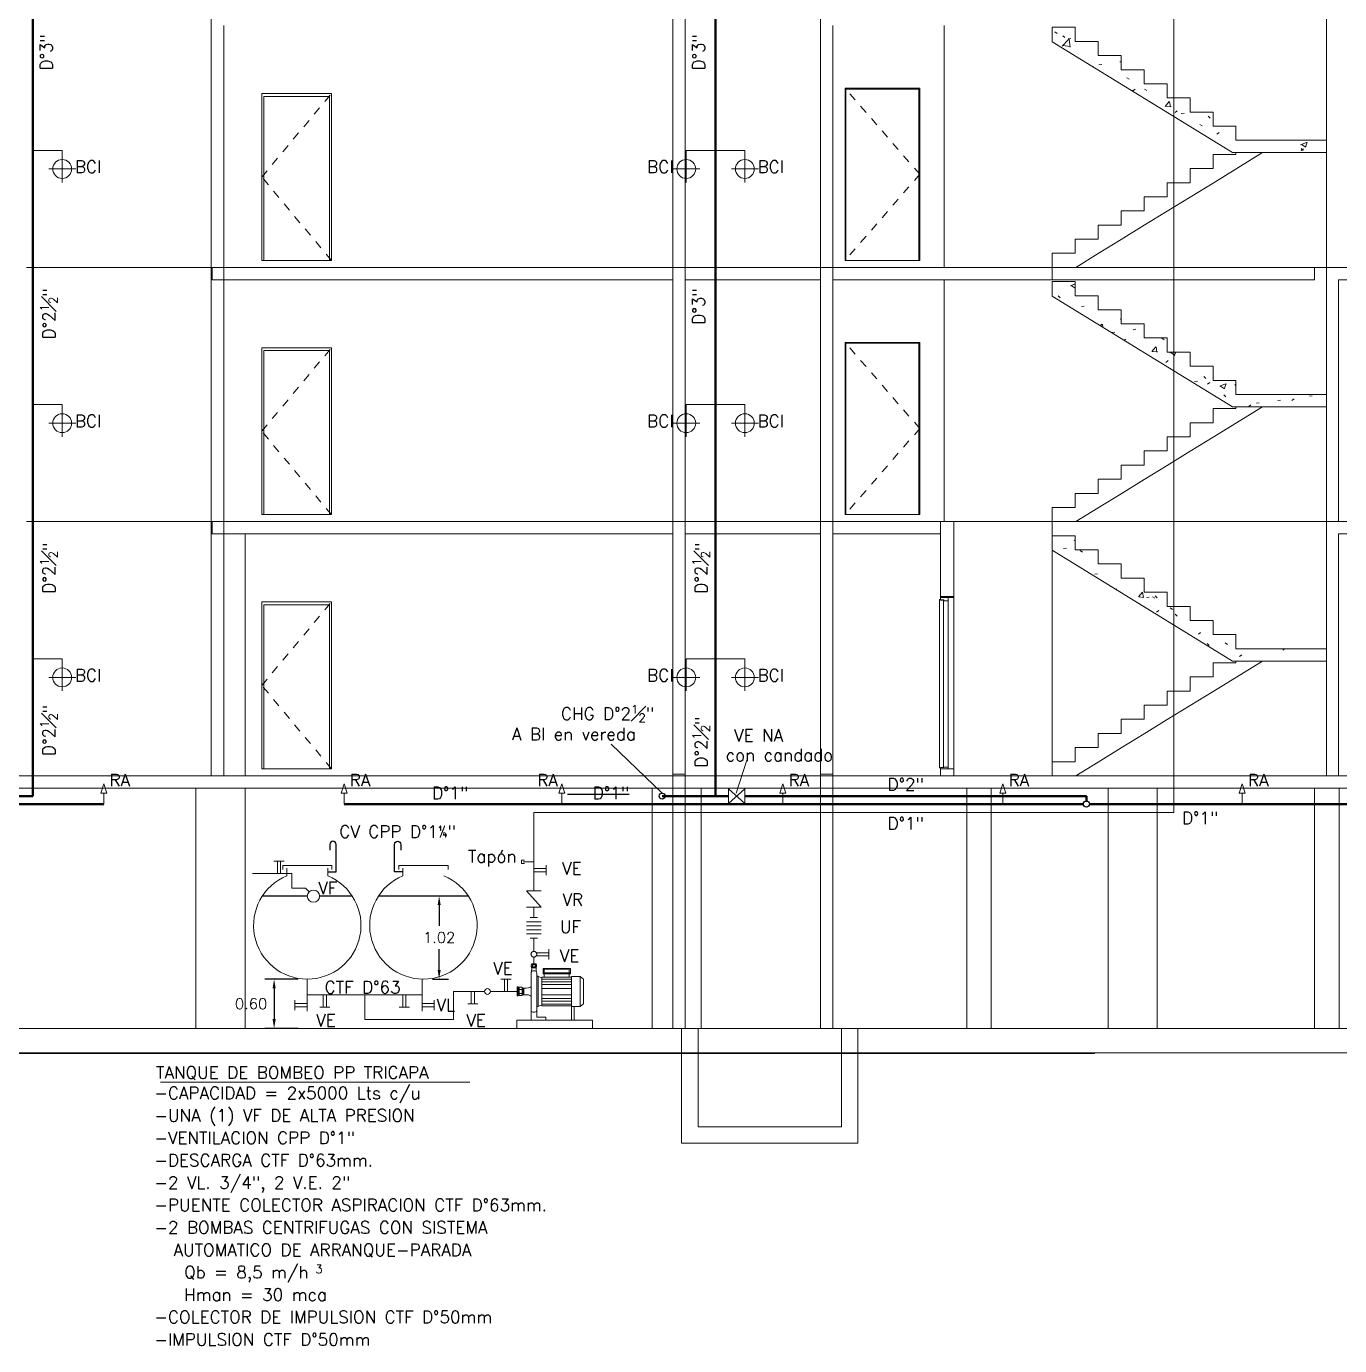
# Model space of a CAD drawing. Header units: millimetres. Extents: x 917 to 1168, y -421 to -23.
# Drawn here: x 1066.78 to 1082.79, y -56.52 to -40.43 of the extents above; entities that cross this region are included whole.
import ezdxf
from ezdxf.enums import TextEntityAlignment as Align

# ---------------------------------------------------------------- set-up
doc = ezdxf.new("R2010")
doc.units = ezdxf.units.MM
doc.header["$LTSCALE"] = 0.1
for name, pattern in [('ACAD_ISO02W100', [15, 12, -3]), ('CONTINUA', [0]), ('Dash', [0.006, 0.003, -0.003]), ('HIDDEN', [0.375, 0.25, -0.125])]:
    doc.linetypes.add(name, pattern=pattern)
doc.layers.get('0').update_dxf_attribs({"lineweight": 5})
for name, color, linetype, lineweight in [('00 - Est - Corte', 7, 'Continuous', 20), ('00-Agua Fria', 5, 'ACAD_ISO02W100', 20), ('00-Texto AF', 7, 'Continuous', 18), ('00_Incendio_Cañeria', 1, 'Continuous', 30), ('00_Incendio_Montantes', 1, 'Continuous', 30), ('00_Incendio_Textos', 7, 'Continuous', 13), ('Agua Fria Directa - Texto', 7, 'Continuous', 18), ('Cotas', 7, 'Continuous', 13), ('Incendio', 10, 'ACAD_ISO02W100', 35), ('Incendio - Texto', 11, 'Continuous', 18), ('Tanque Agua', 160, 'Continuous', 25), ('Tanque Agua - Texto', 7, 'Continuous', 18), ('Texto Diámetros', 7, 'Continuous', 25), ('Ventilaciones - Agua', 70, 'Continuous', 30)]:
    doc.layers.add(name, color=color, linetype=linetype, lineweight=lineweight)
doc.layers.add('Textos', color=7, linetype='Continuous')
doc.styles.add('Cotas2', font='romans.shx')
doc.styles.add('Romans', font='romans.shx')
doc.styles.get("Standard").update_dxf_attribs({"font": 'arial.ttf'})
doc.dimstyles.new('Cotas--1-75', dxfattribs={"dimscale": 0.075, "dimtxt": 1.75, "dimasz": 1.5, "dimexe": 2, "dimexo": 5, "dimgap": 0.5, "dimtad": 0, "dimtih": 1, "dimtoh": 1, "dimzin": 0, "dimdsep": 46, "dimtxsty": 'Cotas2', "dimcen": 3, "dimdle": 2, "dimadec": 0, "dimazin": 0, "dimtfac": 1, "dimtofl": 0, "dimtmove": 2, "dimatfit": 3, "dimfxl": 2, "dimtolj": 1, "dimtzin": 0, "dimarcsym": 0})

# ---------------------------------------------------------------- blocks, each defined once
blk = doc.blocks.new('*D110')
at = {"layer": 'Cotas', "color": 0, "lineweight": -2, "transparency": 16777216}
for p, q in [((1071.808, -51.146), (1071.808, -51.4)), ((1071.808, -51.936), (1071.808, -51.682)), ((1071.728, -52.049), (1071.921, -52.049))]:
    blk.add_line(p, q, dxfattribs=at)
at = {"layer": 'Cotas', "color": 0, "lineweight": 5, "transparency": 16777216}
for points in [[(1071.79, -51.146), (1071.827, -51.146), (1071.808, -51.033)], [(1071.79, -51.936), (1071.827, -51.936), (1071.808, -52.049)]]:
    blk.add_solid(points, dxfattribs=at)
at = {"layer": 'Cotas', "color": 0, "transparency": 16777216, "insert": (1071.808, -51.541), "char_height": 0.1313, "attachment_point": 5, "style": 'Cotas2'}
blk.add_mtext('\\A1;1.02', dxfattribs=at)
blk = doc.blocks.new('*D111')
at = {"layer": 'Cotas', "color": 0, "lineweight": -2, "transparency": 16777216}
for p, q in [((1070.088, -52.049), (1069.683, -52.049)), ((1069.796, -52.161), (1069.796, -52.536)), ((1070.088, -52.649), (1069.683, -52.649))]:
    blk.add_line(p, q, dxfattribs=at)
at = {"layer": 'Cotas', "color": 0, "lineweight": 5, "transparency": 16777216}
for points in [[(1069.777, -52.161), (1069.815, -52.161), (1069.796, -52.049)], [(1069.777, -52.536), (1069.815, -52.536), (1069.796, -52.649)]]:
    blk.add_solid(points, dxfattribs=at)
at = {"layer": 'Cotas', "color": 0, "transparency": 16777216, "insert": (1069.515, -52.349), "char_height": 0.1313, "attachment_point": 5, "style": 'Cotas2'}
blk.add_mtext('\\A1;0.60', dxfattribs=at)
blk = doc.blocks.new('Corte')
at = {"color": 8, "lineweight": 18}
for p, q in [((806.37, -100.002), (806.37, -119.452)), ((819.971, -100.152), (819.971, -122.552)), ((812, -113.252), (812, -116.352)), ((812.15, -116.352), (812.15, -113.252)), ((813.8, -113.252), (813.8, -116.352)), ((806.527, -119.452), (806.527, -113.402)), ((813.95, -116.352), (813.95, -113.402)), ((815.31, -113.402), (815.31, -116.352)), ((816.907, -113.424), (816.627, -113.424)), ((816.627, -113.424), (816.627, -113.601)), ((816.907, -113.597), (816.907, -113.424)), ((816.627, -113.601), (818.825, -114.952)), ((817.187, -113.597), (816.907, -113.597)), ((817.187, -113.769), (817.187, -113.597)), ((817.467, -113.769), (817.187, -113.769)), ((817.467, -113.941), (817.467, -113.769)), ((817.747, -113.941), (817.467, -113.941)), ((817.747, -114.113), (817.747, -113.941)), ((814.101, -116.267), (814.101, -114.167)), ((814.101, -114.167), (815.011, -114.167)), ((814.101, -116.267), (814.101, -114.167)), ((815.011, -114.167), (814.101, -114.167)), ((815.001, -114.177), (814.111, -114.177)), ((814.111, -114.177), (814.111, -116.267)), ((814.111, -114.177), (814.111, -116.267)), ((814.111, -114.177), (815.001, -114.177)), ((815.001, -114.177), (815.001, -116.267)), ((815.001, -114.177), (815.001, -116.267)), ((815.011, -114.167), (815.011, -116.267)), ((815.011, -116.267), (815.011, -114.167)), ((818.027, -114.113), (817.747, -114.113)), ((818.027, -114.286), (818.027, -114.113)), ((807.838, -114.232), (806.988, -114.232)), ((806.988, -114.232), (806.988, -116.267)), ((807.013, -116.267), (807.013, -114.267)), ((807.013, -114.267), (807.813, -114.267)), ((807.813, -114.267), (807.813, -116.267)), ((807.838, -116.267), (807.838, -114.232)), ((818.307, -114.286), (818.027, -114.286)), ((818.307, -114.458), (818.307, -114.286)), ((818.587, -114.458), (818.307, -114.458)), ((818.587, -114.63), (818.587, -114.458)), ((818.867, -114.63), (818.587, -114.63)), ((818.867, -114.802), (818.867, -114.63)), ((819.971, -114.802), (818.867, -114.802)), ((819.971, -114.952), (819.971, -114.802)), ((818.587, -115.323), (819.19, -114.952)), ((818.587, -115.147), (818.587, -114.974)), ((818.587, -114.974), (818.867, -114.974)), ((818.825, -114.952), (819.971, -114.952)), ((818.867, -114.952), (818.867, -114.974)), ((818.307, -115.319), (818.307, -115.147)), ((818.307, -115.147), (818.587, -115.147)), ((818.027, -115.491), (818.027, -115.319)), ((818.027, -115.319), (818.307, -115.319)), ((818.307, -115.495), (818.587, -115.323)), ((817.747, -115.663), (817.747, -115.491)), ((817.747, -115.491), (818.027, -115.491)), ((818.027, -115.667), (818.307, -115.495)), ((817.467, -115.836), (817.467, -115.663)), ((817.467, -115.663), (817.747, -115.663)), ((817.747, -115.839), (818.027, -115.667)), ((817.187, -116.008), (817.187, -115.836)), ((817.187, -115.836), (817.467, -115.836)), ((817.467, -116.012), (817.747, -115.839)), ((816.907, -116.18), (816.907, -116.008)), ((816.907, -116.008), (817.187, -116.008)), ((817.187, -116.184), (817.467, -116.012)), ((806.988, -116.267), (807.013, -116.267)), ((807.813, -116.267), (807.013, -116.267)), ((807.813, -116.267), (807.838, -116.267)), ((815.011, -116.267), (814.101, -116.267)), ((814.111, -116.267), (814.101, -116.267)), ((814.111, -116.267), (814.141, -116.267)), ((814.971, -116.267), (814.141, -116.267)), ((816.627, -116.18), (816.907, -116.18)), ((816.627, -116.352), (816.627, -116.18)), ((816.913, -116.352), (817.187, -116.184)), ((806.37, -116.352), (804.118, -116.352)), ((806.385, -116.352), (806.37, -116.352)), ((806.527, -116.352), (806.385, -116.352)), ((806.385, -116.352), (806.385, -116.502)), ((806.527, -116.352), (812, -116.352)), ((812, -116.352), (812, -119.452)), ((812.15, -116.352), (812, -116.352)), ((812, -116.352), (812.15, -116.352)), ((812.15, -119.452), (812.15, -116.352)), ((812.15, -116.352), (813.8, -116.352)), ((813.95, -116.352), (813.8, -116.352)), ((813.8, -116.352), (813.8, -119.452)), ((813.8, -116.352), (813.95, -116.352)), ((813.95, -116.502), (813.95, -116.352)), ((816.627, -116.352), (813.95, -116.352)), ((816.627, -116.502), (816.627, -116.352)), ((816.627, -116.352), (816.907, -116.352)), ((816.907, -116.352), (816.913, -116.352)), ((816.913, -116.352), (819.971, -116.352)), ((819.824, -116.352), (819.824, -116.502)), ((819.971, -116.352), (820.132, -116.352)), ((806.385, -116.502), (806.527, -116.502)), ((812, -116.502), (806.527, -116.502)), ((813.8, -116.502), (812.15, -116.502)), ((813.95, -119.452), (813.95, -116.502)), ((813.95, -116.502), (816.627, -116.502)), ((815.31, -116.502), (815.31, -119.452)), ((819.824, -116.502), (816.627, -116.502)), ((816.907, -116.524), (816.627, -116.524)), ((816.627, -116.524), (816.627, -116.701)), ((816.907, -116.697), (816.907, -116.524)), ((820.116, -119.452), (820.116, -116.502)), ((820.116, -116.502), (823.925, -116.502)), ((816.627, -116.701), (818.825, -118.052)), ((817.187, -116.697), (816.907, -116.697)), ((817.187, -116.869), (817.187, -116.697)), ((817.467, -116.869), (817.187, -116.869)), ((817.467, -117.041), (817.467, -116.869)), ((817.747, -117.041), (817.467, -117.041)), ((817.747, -117.213), (817.747, -117.041)), ((814.101, -119.367), (814.101, -117.267)), ((814.101, -117.267), (815.011, -117.267)), ((814.101, -119.367), (814.101, -117.267)), ((815.011, -117.267), (814.101, -117.267)), ((815.001, -117.277), (814.111, -117.277)), ((814.111, -117.277), (814.111, -119.367)), ((814.111, -117.277), (814.111, -119.367)), ((814.111, -117.277), (815.001, -117.277)), ((815.001, -117.277), (815.001, -119.367)), ((815.001, -117.277), (815.001, -119.367)), ((815.011, -117.267), (815.011, -119.367)), ((815.011, -119.367), (815.011, -117.267)), ((818.027, -117.213), (817.747, -117.213)), ((818.027, -117.386), (818.027, -117.213)), ((807.838, -117.332), (806.988, -117.332)), ((806.988, -117.332), (806.988, -119.367)), ((807.013, -119.367), (807.013, -117.367)), ((807.013, -117.367), (807.813, -117.367)), ((807.813, -117.367), (807.813, -119.367)), ((807.838, -119.367), (807.838, -117.332)), ((818.307, -117.386), (818.027, -117.386)), ((818.307, -117.558), (818.307, -117.386)), ((818.587, -117.558), (818.307, -117.558)), ((818.587, -117.73), (818.587, -117.558)), ((818.867, -117.73), (818.587, -117.73)), ((818.867, -117.902), (818.867, -117.73)), ((819.971, -117.902), (818.867, -117.902)), ((819.971, -118.052), (819.971, -117.902)), ((818.587, -118.423), (819.19, -118.052)), ((818.587, -118.247), (818.587, -118.074)), ((818.587, -118.074), (818.867, -118.074)), ((818.825, -118.052), (819.971, -118.052)), ((818.867, -118.052), (818.867, -118.074)), ((818.307, -118.419), (818.307, -118.247)), ((818.307, -118.247), (818.587, -118.247)), ((818.027, -118.591), (818.027, -118.419)), ((818.027, -118.419), (818.307, -118.419)), ((818.307, -118.595), (818.587, -118.423)), ((817.747, -118.763), (817.747, -118.591)), ((817.747, -118.591), (818.027, -118.591)), ((818.027, -118.767), (818.307, -118.595)), ((817.467, -118.936), (817.467, -118.763)), ((817.467, -118.763), (817.747, -118.763)), ((817.747, -118.939), (818.027, -118.767)), ((817.187, -119.108), (817.187, -118.936)), ((817.187, -118.936), (817.467, -118.936)), ((817.467, -119.112), (817.747, -118.939)), ((816.907, -119.28), (816.907, -119.108)), ((816.907, -119.108), (817.187, -119.108)), ((817.187, -119.284), (817.467, -119.112)), ((806.988, -119.367), (807.013, -119.367)), ((807.813, -119.367), (807.013, -119.367)), ((807.813, -119.367), (807.838, -119.367)), ((815.011, -119.367), (814.101, -119.367)), ((814.111, -119.367), (814.101, -119.367)), ((814.111, -119.367), (814.141, -119.367)), ((814.971, -119.367), (814.141, -119.367)), ((816.627, -119.28), (816.907, -119.28)), ((816.627, -119.452), (816.627, -119.28)), ((816.913, -119.452), (817.187, -119.284)), ((806.37, -119.452), (804.118, -119.452)), ((806.37, -119.602), (806.37, -119.452)), ((806.37, -119.452), (806.527, -119.452)), ((806.385, -119.452), (806.385, -119.602)), ((806.527, -119.602), (806.527, -119.452)), ((806.527, -119.452), (812, -119.452)), ((812, -119.452), (812, -122.552)), ((812.15, -119.452), (812, -119.452)), ((812, -119.452), (812.15, -119.452)), ((812.15, -122.552), (812.15, -119.452)), ((812.15, -119.452), (813.8, -119.452)), ((813.95, -119.452), (813.8, -119.452)), ((813.8, -119.452), (813.8, -122.552)), ((813.8, -119.452), (813.95, -119.452)), ((813.95, -122.552), (813.95, -119.452)), ((815.265, -119.452), (813.95, -119.452)), ((813.95, -119.452), (813.95, -119.602)), ((815.427, -119.452), (815.265, -119.452)), ((815.265, -119.602), (815.265, -119.452)), ((815.427, -120.367), (815.427, -119.452)), ((816.627, -119.452), (815.427, -119.452)), ((816.627, -119.624), (816.627, -119.452)), ((816.627, -119.452), (816.907, -119.452)), ((816.907, -119.452), (816.913, -119.452)), ((819.971, -119.452), (816.913, -119.452)), ((819.971, -119.452), (820.116, -119.452)), ((831.562, -119.452), (820.116, -119.452)), ((806.37, -119.602), (806.37, -122.552)), ((806.385, -119.602), (806.37, -119.602)), ((806.385, -119.602), (806.527, -119.602)), ((806.527, -122.552), (806.527, -119.602)), ((812, -119.602), (806.527, -119.602)), ((806.786, -119.602), (806.786, -122.552)), ((813.8, -119.602), (812.15, -119.602)), ((813.95, -119.602), (815.265, -119.602)), ((815.265, -119.602), (815.265, -120.367)), ((816.907, -119.624), (816.627, -119.624)), ((816.627, -119.624), (816.627, -119.801)), ((816.907, -119.797), (816.907, -119.624)), ((820.116, -122.552), (820.116, -119.602)), ((820.116, -119.602), (823.925, -119.602)), ((816.627, -122.552), (816.627, -119.801)), ((816.627, -119.801), (818.825, -121.152)), ((817.187, -119.797), (816.907, -119.797)), ((817.187, -119.969), (817.187, -119.797)), ((817.467, -119.969), (817.187, -119.969)), ((817.467, -120.141), (817.467, -119.969)), ((817.747, -120.141), (817.467, -120.141)), ((817.747, -120.313), (817.747, -120.141)), ((818.027, -120.313), (817.747, -120.313)), ((818.027, -120.486), (818.027, -120.313)), ((807.838, -120.432), (806.988, -120.432)), ((806.988, -120.432), (806.988, -122.467)), ((807.013, -122.467), (807.013, -120.467)), ((807.013, -120.467), (807.813, -120.467)), ((807.813, -120.467), (807.813, -122.467)), ((807.838, -122.467), (807.838, -120.432)), ((815.264, -120.403), (815.251, -120.403)), ((815.251, -120.403), (815.251, -122.455)), ((815.264, -120.409), (815.264, -120.403)), ((815.302, -120.409), (815.264, -120.409)), ((815.265, -120.367), (815.427, -120.367)), ((815.427, -120.367), (815.265, -120.367)), ((815.265, -120.367), (815.265, -120.377)), ((815.265, -120.377), (815.265, -120.407)), ((815.357, -120.377), (815.265, -120.377)), ((815.265, -120.377), (815.427, -120.377)), ((815.265, -120.407), (815.306, -120.407)), ((815.265, -120.409), (815.265, -120.407)), ((815.302, -122.449), (815.302, -120.409)), ((815.306, -120.407), (815.306, -120.419)), ((815.306, -120.419), (815.357, -120.419)), ((815.357, -120.419), (815.357, -120.377)), ((815.357, -122.445), (815.357, -120.419)), ((815.427, -120.377), (815.427, -120.367)), ((815.427, -120.377), (815.427, -122.467)), ((818.307, -120.486), (818.027, -120.486)), ((818.307, -120.658), (818.307, -120.486)), ((818.587, -120.658), (818.307, -120.658)), ((818.587, -120.83), (818.587, -120.658)), ((818.867, -120.83), (818.587, -120.83)), ((818.867, -121.002), (818.867, -120.83)), ((819.971, -121.002), (818.867, -121.002)), ((819.971, -121.152), (819.971, -121.002)), ((818.587, -121.523), (819.19, -121.152)), ((818.587, -121.347), (818.587, -121.174)), ((818.587, -121.174), (818.867, -121.174)), ((818.825, -121.152), (819.971, -121.152)), ((818.867, -121.152), (818.867, -121.174)), ((818.307, -121.519), (818.307, -121.347)), ((818.307, -121.347), (818.587, -121.347)), ((818.027, -121.691), (818.027, -121.519)), ((818.027, -121.519), (818.307, -121.519)), ((818.307, -121.695), (818.587, -121.523)), ((817.747, -121.863), (817.747, -121.691)), ((817.747, -121.691), (818.027, -121.691)), ((818.027, -121.867), (818.307, -121.695)), ((817.467, -122.036), (817.467, -121.863)), ((817.467, -121.863), (817.747, -121.863)), ((817.747, -122.039), (818.027, -121.867)), ((817.187, -122.208), (817.187, -122.036)), ((817.187, -122.036), (817.467, -122.036)), ((817.467, -122.212), (817.747, -122.039)), ((816.907, -122.38), (816.907, -122.208)), ((816.907, -122.208), (817.187, -122.208)), ((817.187, -122.384), (817.467, -122.212)), ((816.627, -122.38), (816.907, -122.38)), ((816.913, -122.552), (817.187, -122.384)), ((829.03, -122.552), (792.869, -122.552)), ((806.37, -122.552), (806.527, -122.552)), ((806.988, -122.467), (807.013, -122.467)), ((807.813, -122.467), (807.013, -122.467)), ((807.813, -122.467), (807.838, -122.467)), ((812.15, -122.532), (812, -122.532)), ((812, -122.532), (812, -125.632)), ((812, -122.552), (812.15, -122.552)), ((812.15, -125.632), (812.15, -122.532)), ((813.95, -122.532), (813.8, -122.532)), ((813.8, -122.532), (813.8, -125.632)), ((813.8, -122.552), (813.95, -122.552)), ((813.95, -125.632), (813.95, -122.532)), ((815.251, -122.455), (815.264, -122.455)), ((815.264, -122.455), (815.264, -122.449)), ((815.264, -122.449), (815.302, -122.449)), ((815.265, -122.452), (815.265, -122.449)), ((815.306, -122.452), (815.265, -122.452)), ((815.265, -122.452), (815.265, -122.467)), ((815.265, -122.467), (815.265, -122.552)), ((815.427, -122.467), (815.265, -122.467)), ((815.265, -122.467), (815.357, -122.467)), ((815.265, -122.552), (815.427, -122.552)), ((815.357, -122.445), (815.306, -122.445)), ((815.306, -122.445), (815.306, -122.452)), ((815.357, -122.467), (815.357, -122.445)), ((815.427, -122.552), (815.427, -122.467)), ((819.971, -122.552), (820.116, -122.552)), ((793.069, -122.702), (828.88, -122.702)), ((806.186, -125.632), (806.186, -122.702)), ((806.786, -125.632), (806.786, -122.702)), ((811.747, -125.632), (811.747, -122.702)), ((812.347, -125.632), (812.347, -122.702)), ((815.584, -125.632), (815.584, -122.702)), ((815.884, -125.632), (815.884, -122.702)), ((817.308, -125.632), (817.308, -122.702)), ((817.908, -125.632), (817.908, -122.702)), ((819.824, -125.632), (819.824, -122.702)), ((820.124, -125.632), (820.124, -122.702)), ((828.88, -125.632), (721.766, -125.632)), ((806.786, -125.632), (806.186, -125.632)), ((812, -125.632), (811.747, -125.632)), ((812, -125.632), (812.15, -125.632)), ((812.347, -125.632), (812.15, -125.632)), ((813.8, -125.632), (813.95, -125.632)), ((815.884, -125.632), (815.584, -125.632)), ((817.908, -125.632), (817.308, -125.632)), ((820.124, -125.632), (819.824, -125.632)), ((829.03, -125.932), (721.616, -125.932))]:
    blk.add_line(p, q, dxfattribs=at)
at = {"color": 8, "linetype": 'Continuous', "lineweight": 18}
for p, q in [((816.657, -113.48), (816.686, -113.499)), ((816.748, -113.653), (816.826, -113.571)), ((816.754, -113.527), (816.779, -113.55)), ((816.821, -113.565), (816.854, -113.56)), ((816.845, -113.665), (816.834, -113.568)), ((816.756, -113.646), (816.845, -113.66)), ((817.196, -113.881), (817.23, -113.876)), ((817.451, -113.847), (817.467, -113.845)), ((817.13, -113.91), (817.135, -113.905)), ((817.536, -114.04), (817.565, -114.058)), ((817.591, -114.194), (817.603, -114.192)), ((817.609, -114.199), (817.636, -114.179)), ((817.75, -114.177), (817.779, -114.195)), ((818.004, -114.389), (818.053, -114.33)), ((818.069, -114.392), (818.057, -114.328)), ((818.015, -114.385), (818.076, -114.39)), ((818.124, -114.462), (818.151, -114.442)), ((818.2, -114.479), (818.234, -114.474)), ((818.528, -114.509), (818.553, -114.532)), ((818.427, -114.608), (818.455, -114.626)), ((818.634, -114.729), (818.661, -114.709)), ((819.655, -114.856), (819.726, -114.828)), ((819.668, -114.853), (819.718, -114.887)), ((819.714, -114.887), (819.734, -114.825)), ((819.662, -114.904), (819.687, -114.927)), ((819.662, -114.927), (819.689, -114.907)), ((816.849, -116.575), (816.907, -116.552)), ((816.858, -116.572), (816.907, -116.605)), ((816.906, -116.606), (816.907, -116.603)), ((816.7, -116.699), (816.725, -116.722)), ((816.983, -116.83), (817.017, -116.825)), ((817.214, -117.062), (817.231, -117.044)), ((817.242, -117.079), (817.238, -117.043)), ((817.455, -116.983), (817.467, -116.979)), ((817.465, -116.981), (817.467, -116.982)), ((817.613, -117.112), (817.647, -117.107)), ((817.355, -117.146), (817.388, -117.141)), ((817.505, -117.24), (817.524, -117.226)), ((817.964, -117.215), (817.993, -117.234)), ((817.841, -117.379), (817.89, -117.321)), ((817.849, -117.378), (817.91, -117.383)), ((817.904, -117.385), (817.892, -117.321)), ((818.062, -117.392), (818.079, -117.386)), ((818.072, -117.39), (818.122, -117.425)), ((818.119, -117.424), (818.132, -117.386)), ((818.012, -117.51), (818.039, -117.489)), ((818.362, -117.743), (818.396, -117.739)), ((818.476, -117.682), (818.501, -117.705)), ((818.521, -117.776), (818.548, -117.756)), ((818.669, -117.801), (818.74, -117.773)), ((818.679, -117.8), (818.729, -117.834)), ((818.72, -117.906), (818.745, -117.929)), ((818.725, -117.833), (818.746, -117.771)), ((818.852, -117.781), (818.867, -117.791)), ((819.764, -117.924), (819.798, -117.92)), ((819.022, -118.05), (819.049, -118.029)), ((819.116, -118.009), (819.149, -118.005)), ((819.378, -117.975), (819.412, -117.97)), ((819.549, -117.974), (819.576, -117.954)), ((816.896, -119.681), (816.907, -119.673)), ((816.766, -119.779), (816.8, -119.775)), ((816.966, -119.804), (816.994, -119.823)), ((817.146, -120.094), (817.18, -120.09)), ((817.404, -120.279), (817.412, -120.273)), ((817.677, -120.37), (817.726, -120.311)), ((817.739, -120.377), (817.727, -120.313)), ((817.684, -120.371), (817.745, -120.376)), ((817.776, -120.376), (817.81, -120.372)), ((817.849, -120.368), (817.878, -120.386)), ((817.881, -120.359), (817.906, -120.382)), ((817.899, -120.557), (817.926, -120.536)), ((818.064, -120.504), (818.092, -120.522)), ((818.125, -120.582), (818.15, -120.605)), ((818.409, -120.823), (818.436, -120.803)), ((818.515, -120.94), (818.54, -120.963)), ((818.735, -120.932), (818.764, -120.95)), ((818.91, -121.097), (818.937, -121.076)), ((819.437, -121.021), (819.462, -121.002))]:
    blk.add_line(p, q, dxfattribs=at)
at = {"color": 8, "linetype": 'Dash', "lineweight": 18}
for p, q in [((815.011, -115.217), (814.101, -114.167)), ((806.988, -115.25), (807.838, -114.232)), ((807.838, -116.267), (806.988, -115.25)), ((815.011, -115.217), (814.101, -116.267)), ((815.011, -118.317), (814.101, -117.267)), ((806.988, -118.35), (807.838, -117.332)), ((807.838, -119.367), (806.988, -118.35)), ((815.011, -118.317), (814.101, -119.367)), ((806.988, -121.45), (807.838, -120.432)), ((807.838, -122.467), (806.988, -121.45))]:
    blk.add_line(p, q, dxfattribs=at)
at = {"color": 8, "linetype": 'HIDDEN', "ltscale": 20}
for p, q in [((791.423, -116.352), (839.966, -116.352)), ((791.423, -119.452), (839.966, -119.452)), ((791.423, -122.552), (839.966, -122.552)), ((791.423, -125.632), (839.966, -125.632))]:
    blk.add_line(p, q, dxfattribs=at)
at = {"color": 8}
blk.add_line((792.837, -125.937), (817.148, -125.937), dxfattribs=at)
blk = doc.blocks.new('LLP')
at = {"layer": '00-Agua Fria', "color": 0, "linetype": 'Continuous', "lineweight": 20}
for p, q in [((-1, 2.4), (1, 2.4)), ((-0.3, 2.4), (-0.3, 0)), ((0.3, 2.4), (0.3, 0))]:
    blk.add_line(p, q, dxfattribs=at)
blk = doc.blocks.new('UF')
for points in [[(-0.09, 0.2), (0.09, 0.2)], [(-0.045, 0.25), (0.045, 0.25)], [(-0.09, 0.15), (0.09, 0.15)], [(-0.09, 0.1), (0.09, 0.1)], [(-0.09, 0.05), (0.09, 0.05)], [(-0.045, 0), (0.045, 0)]]:
    blk.add_lwpolyline(points)
blk = doc.blocks.new('bomba corte')
at = {"layer": '00-Agua Fria', "linetype": 'CONTINUA', "lineweight": 9}
for p, q in [((68.022, 199.698), (68.022, 199.723)), ((68.022, 199.723), (68.09, 199.723)), ((68.022, 199.698), (68.089, 199.698)), ((68.028, 199.735), (68.028, 199.732)), ((68.028, 199.735), (68.084, 199.735)), ((68.028, 199.732), (68.084, 199.732)), ((68.028, 199.69), (68.028, 199.687)), ((68.028, 199.69), (68.084, 199.69)), ((68.028, 199.687), (68.084, 199.687)), ((68.03, 199.667), (68.028, 199.648)), ((68.03, 199.732), (68.082, 199.732)), ((68.03, 199.723), (68.03, 199.732)), ((68.082, 199.723), (68.03, 199.723)), ((68.03, 199.69), (68.03, 199.698)), ((68.03, 199.698), (68.082, 199.698)), ((68.082, 199.69), (68.03, 199.69)), ((68.03, 199.687), (68.03, 199.667)), ((68.082, 199.687), (68.03, 199.687)), ((68.082, 199.687), (68.03, 199.687)), ((68.082, 199.687), (68.03, 199.687)), ((68.039, 199.723), (68.039, 199.698)), ((68.042, 199.732), (68.042, 199.735)), ((68.042, 199.687), (68.042, 199.69)), ((68.043, 199.732), (68.043, 199.723)), ((68.043, 199.698), (68.043, 199.69)), ((68.069, 199.732), (68.069, 199.723)), ((68.069, 199.698), (68.069, 199.69)), ((68.07, 199.732), (68.07, 199.735)), ((68.07, 199.687), (68.07, 199.69)), ((68.073, 199.723), (68.073, 199.698)), ((68.082, 199.732), (68.082, 199.723)), ((68.082, 199.698), (68.082, 199.69)), ((68.082, 199.687), (68.082, 199.667)), ((68.082, 199.667), (68.084, 199.648)), ((68.084, 199.735), (68.084, 199.732)), ((68.084, 199.69), (68.084, 199.687)), ((68.089, 199.698), (68.089, 199.723)), ((68.167, 199.678), (68.167, 199.612)), ((68.333, 199.678), (68.167, 199.678)), ((68.182, 199.623), (68.182, 199.667)), ((68.182, 199.667), (68.485, 199.667)), ((68.333, 199.678), (68.501, 199.678)), ((68.485, 199.623), (68.485, 199.667)), ((68.501, 199.612), (68.501, 199.678)), ((68.022, 199.624), (68.022, 199.376)), ((68.025, 199.637), (68.023, 199.632)), ((68.028, 199.648), (68.025, 199.637)), ((68.044, 199.647), (68.067, 199.647)), ((68.084, 199.648), (68.087, 199.637)), ((68.087, 199.637), (68.089, 199.632)), ((68.09, 199.624), (68.09, 199.376)), ((68.09, 199.582), (68.106, 199.582)), ((68.09, 199.582), (68.106, 199.582)), ((68.106, 199.582), (68.106, 199.397)), ((68.106, 199.578), (68.151, 199.565)), ((68.151, 199.571), (68.151, 199.222)), ((68.515, 199.571), (68.151, 199.571)), ((68.515, 199.549), (68.151, 199.549)), ((68.515, 199.515), (68.151, 199.515)), ((68.501, 199.623), (68.167, 199.623)), ((68.167, 199.612), (68.501, 199.612)), ((68.182, 199.571), (68.182, 199.612)), ((68.485, 199.571), (68.485, 199.612)), ((68.515, 199.579), (68.618, 199.579)), ((68.515, 199.579), (68.515, 199.215)), ((68.618, 199.579), (68.618, 199.215)), ((68.618, 199.579), (68.659, 199.547)), ((68.659, 199.547), (68.659, 199.247)), ((67.862, 199.437), (67.875, 199.437)), ((67.862, 199.357), (67.862, 199.437)), ((67.862, 199.417), (67.875, 199.417)), ((67.862, 199.377), (67.875, 199.377)), ((67.875, 199.357), (67.862, 199.357)), ((67.913, 199.448), (67.875, 199.448)), ((67.875, 199.346), (67.875, 199.448)), ((67.875, 199.437), (67.875, 199.357)), ((67.875, 199.422), (67.913, 199.422)), ((67.875, 199.371), (67.913, 199.371)), ((67.913, 199.346), (67.875, 199.346)), ((67.913, 199.346), (67.913, 199.448)), ((67.913, 199.357), (67.913, 199.437)), ((67.913, 199.437), (67.926, 199.437)), ((67.913, 199.417), (67.926, 199.417)), ((67.913, 199.377), (67.926, 199.377)), ((67.926, 199.357), (67.913, 199.357)), ((67.926, 199.439), (67.931, 199.439)), ((67.926, 199.354), (67.926, 199.439)), ((67.926, 199.437), (67.926, 199.357)), ((67.931, 199.418), (67.926, 199.418)), ((67.931, 199.376), (67.926, 199.376)), ((67.926, 199.354), (67.931, 199.354)), ((67.931, 199.354), (67.931, 199.439)), ((67.931, 199.437), (67.96, 199.437)), ((67.931, 199.437), (67.931, 199.357)), ((67.931, 199.437), (67.931, 199.357)), ((67.931, 199.437), (67.931, 199.357)), ((67.931, 199.357), (67.96, 199.357)), ((67.96, 199.437), (67.99, 199.44)), ((67.96, 199.357), (67.99, 199.354)), ((67.99, 199.44), (68.006, 199.444)), ((67.99, 199.354), (68.006, 199.349)), ((68.006, 199.444), (68.013, 199.45)), ((68.006, 199.349), (68.013, 199.344)), ((68.013, 199.45), (68.022, 199.457)), ((68.013, 199.344), (68.022, 199.336)), ((68.022, 199.376), (68.022, 199.169)), ((68.09, 199.376), (68.09, 199.169)), ((68.106, 199.212), (68.106, 199.397)), ((68.515, 199.481), (68.151, 199.481)), ((68.515, 199.435), (68.151, 199.435)), ((68.515, 199.358), (68.151, 199.358)), ((68.09, 199.212), (68.106, 199.212)), ((68.106, 199.216), (68.151, 199.228)), ((68.515, 199.313), (68.151, 199.313)), ((68.515, 199.278), (68.151, 199.278)), ((68.515, 199.244), (68.151, 199.244)), ((68.515, 199.223), (68.151, 199.223)), ((68.515, 199.215), (68.618, 199.215)), ((68.618, 199.215), (68.659, 199.247)), ((68.044, 199.146), (68.067, 199.146))]:
    blk.add_line(p, q, dxfattribs=at)
blk.add_lwpolyline([(67.862, 199.342), (67.853, 199.342), (67.853, 199.452), (67.862, 199.452)], close=True, dxfattribs=at)
at = {"layer": '00-Agua Fria', "linetype": 'CONTINUA', "lineweight": 9, "extrusion": (0, 0, -1)}
for centre, start_param, end_param in [((68.044, 199.624), 0.785398, 2.356194), ((68.067, 199.624), 2.356194, 3.926991)]:
    blk.add_ellipse(centre, major_axis=(-0.0161, -0.0161), ratio=1, start_param=start_param, end_param=end_param, dxfattribs=at)
at = {"layer": '00-Agua Fria', "linetype": 'CONTINUA', "lineweight": 9}
for centre, start_param, end_param in [((68.044, 199.169), 0.785398, 2.356194), ((68.067, 199.169), 2.356194, 3.926991)]:
    blk.add_ellipse(centre, major_axis=(-0.0161, 0.0161), ratio=1, start_param=start_param, end_param=end_param, dxfattribs=at)
blk = doc.blocks.new('*D97')
at = {"layer": 'Cotas', "color": 0, "lineweight": -2, "transparency": 16777216}
for p, q in [((1071.808, -51.146), (1071.808, -51.4)), ((1071.808, -51.936), (1071.808, -51.682)), ((1071.728, -52.049), (1071.921, -52.049))]:
    blk.add_line(p, q, dxfattribs=at)
at = {"layer": 'Cotas', "color": 0, "lineweight": 5, "transparency": 16777216}
for points in [[(1071.79, -51.146), (1071.827, -51.146), (1071.808, -51.033)], [(1071.79, -51.936), (1071.827, -51.936), (1071.808, -52.049)]]:
    blk.add_solid(points, dxfattribs=at)
at = {"layer": 'Cotas', "color": 0, "transparency": 16777216, "insert": (1071.808, -51.541), "char_height": 0.1313, "attachment_point": 5, "style": 'Cotas2'}
blk.add_mtext('\\A1;1.02', dxfattribs=at)
blk = doc.blocks.new('*D112')
at = {"layer": 'Cotas', "color": 0, "lineweight": -2, "transparency": 16777216}
for p, q in [((1070.088, -52.049), (1069.683, -52.049)), ((1069.796, -52.161), (1069.796, -52.536)), ((1070.088, -52.649), (1069.683, -52.649))]:
    blk.add_line(p, q, dxfattribs=at)
at = {"layer": 'Cotas', "color": 0, "lineweight": 5, "transparency": 16777216}
for points in [[(1069.777, -52.161), (1069.815, -52.161), (1069.796, -52.049)], [(1069.777, -52.536), (1069.815, -52.536), (1069.796, -52.649)]]:
    blk.add_solid(points, dxfattribs=at)
at = {"layer": 'Cotas', "color": 0, "transparency": 16777216, "insert": (1069.515, -52.349), "char_height": 0.1313, "attachment_point": 5, "style": 'Cotas2'}
blk.add_mtext('\\A1;0.60', dxfattribs=at)
blk = doc.blocks.new('*D114')
at = {"layer": 'Cotas', "color": 0, "lineweight": -2, "transparency": 16777216}
for p, q in [((1066.412, -45.269), (1066.112, -45.269)), ((1066.262, -45.381), (1066.262, -45.598)), ((1066.262, -46.356), (1066.262, -46.14)), ((1066.412, -46.469), (1066.112, -46.469))]:
    blk.add_line(p, q, dxfattribs=at)
at = {"layer": 'Cotas', "color": 0, "lineweight": 5, "transparency": 16777216}
for points in [[(1066.243, -45.381), (1066.281, -45.381), (1066.262, -45.269)], [(1066.243, -46.356), (1066.281, -46.356), (1066.262, -46.469)]]:
    blk.add_solid(points, dxfattribs=at)
at = {"layer": 'Cotas', "color": 0, "transparency": 16777216, "insert": (1066.262, -45.869), "char_height": 0.135, "attachment_point": 5, "rotation": 90, "style": 'Cotas2'}
blk.add_mtext('\\A1;1.20', dxfattribs=at)

msp = doc.modelspace()

# ---------------------------------------------------------------- linework, layer by layer
at = {"color": 8, "linetype": 'CONTINUA', "lineweight": 20}
for points in [[(1076.915, -52.649), (1076.915, -54.049), (1074.765, -54.049)], [(1074.765, -54.049), (1074.765, -52.649)], [(1076.715, -52.649), (1076.715, -53.849), (1074.965, -53.849)], [(1074.965, -53.849), (1074.965, -52.649)]]:
    msp.add_lwpolyline(points, dxfattribs=at)
at = {"layer": '00 - Est - Corte', "color": 8}
msp.add_lwpolyline([(1072.757, -52.649), (1073.676, -52.649), (1073.676, -52.549), (1072.757, -52.549)], close=True, dxfattribs=at)
msp.add_lwpolyline([(1072.757, -52.649), (1073.676, -52.649), (1073.676, -52.549), (1072.757, -52.549)], close=True, dxfattribs=at)
at = {"layer": '00-Agua Fria'}
for p, q in [((1072.814, -50.597), (1072.814, -50.639)), ((1072.849, -50.597), (1072.814, -50.597)), ((1072.849, -50.639), (1072.814, -50.639)), ((1072.963, -50.618), (1072.832, -50.618)), ((1073.423, -52.381), (1073.423, -52.549)), ((1073.453, -52.381), (1073.453, -52.549))]:
    msp.add_line(p, q, dxfattribs=at)
at = {"layer": '00-Agua Fria', "linetype": 'Continuous', "lineweight": 20}
msp.add_line((1071.599, -52.239), (1070.2, -52.239), dxfattribs=at)
at = {"layer": '00-Agua Fria', "linetype": 'Continuous', "lineweight": 15}
for p, q in [((1072.929, -52.426), (1072.929, -52.549)), ((1072.998, -52.426), (1072.998, -52.513)), ((1072.998, -52.513), (1073.107, -52.513)), ((1073.107, -52.513), (1073.107, -52.549))]:
    msp.add_line(p, q, dxfattribs=at)
at = {"layer": '00-Agua Fria', "linetype": 'Continuous'}
for points in [[(1080.768, -50.016), (1080.768, -23.655), (1080.62, -23.655)], [(1072.963, -50.97), (1072.963, -50.016), (1080.768, -50.016)], [(1072.433, -52.199), (1072.761, -52.199)]]:
    msp.add_lwpolyline(points, dxfattribs=at)
at = {"layer": '00-Agua Fria', "linetype": 'CONTINUA', "lineweight": 20}
for points in [[(1070.01, -50.759), (1069.532, -50.759)], [(1070.01, -50.941), (1070.01, -50.759)]]:
    msp.add_lwpolyline(points, dxfattribs=at)
at = {"layer": '00-Agua Fria'}
for points in [[(1073.053, -50.97), (1072.873, -50.97), (1073.053, -51.17), (1072.873, -51.17)], [(1072.963, -51.861), (1072.963, -51.78)]]:
    msp.add_lwpolyline(points, dxfattribs=at)
at = {"layer": '00-Agua Fria', "linetype": 'Continuous', "lineweight": 20}
for points in [[(1072.963, -51.298), (1072.963, -51.17)], [(1072.963, -51.71), (1072.963, -51.548)], [(1070.2, -52.049), (1070.2, -52.439)], [(1071.599, -52.049), (1071.599, -52.439)], [(1070.9, -52.239), (1070.9, -52.539), (1071.984, -52.539), (1071.984, -52.199)], [(1071.984, -52.199), (1072.363, -52.199)]]:
    msp.add_lwpolyline(points, dxfattribs=at)
at = {"layer": '00-Agua Fria'}
msp.add_circle((1072.963, -51.745), 0.035, dxfattribs=at)
at = {"layer": '00-Agua Fria', "linetype": 'Continuous', "lineweight": 15}
msp.add_circle((1072.398, -52.199), 0.035, dxfattribs=at)
at = {"layer": '00-Texto AF'}
msp.add_line((1068.41, -53.304), (1072.181, -53.304), dxfattribs=at)
at = {"layer": '00_Incendio_Cañeria', "lineweight": 20}
for p, q in [((1067.719, -49.667), (1067.682, -49.779)), ((1067.719, -49.667), (1067.755, -49.779)), ((1070.649, -49.667), (1070.613, -49.779)), ((1070.649, -49.667), (1070.686, -49.779)), ((1073.304, -49.667), (1073.267, -49.779)), ((1073.304, -49.667), (1073.34, -49.779)), ((1075.999, -49.667), (1075.962, -49.779)), ((1075.999, -49.667), (1076.035, -49.779)), ((1078.682, -49.667), (1078.646, -49.779)), ((1078.682, -49.667), (1078.719, -49.779)), ((1081.601, -49.667), (1081.564, -49.779)), ((1081.601, -49.667), (1081.637, -49.779)), ((1067.682, -49.779), (1067.755, -49.779)), ((1067.719, -49.914), (1067.719, -49.779)), ((1070.613, -49.779), (1070.686, -49.779)), ((1070.649, -49.914), (1070.649, -49.779)), ((1073.267, -49.779), (1073.34, -49.779)), ((1073.304, -49.914), (1073.304, -49.779)), ((1075.962, -49.779), (1076.035, -49.779)), ((1075.999, -49.914), (1075.999, -49.779)), ((1078.646, -49.779), (1078.719, -49.779)), ((1078.682, -49.914), (1078.682, -49.779)), ((1081.564, -49.779), (1081.637, -49.779)), ((1081.601, -49.914), (1081.601, -49.779))]:
    msp.add_line(p, q, dxfattribs=at)
at = {"layer": '00_Incendio_Cañeria', "lineweight": 50}
for points in [[(1075.178, -26.948), (1075.178, -49.817)], [(1069.385, -31.217), (1066.854, -31.217), (1066.854, -49.817)], [(1066.854, -49.817), (1058.476, -49.817)], [(1075.335, -49.817), (1074.527, -49.817)], [(1079.701, -49.817), (1075.535, -49.817)], [(1079.701, -49.877), (1079.701, -49.817)], [(1067.719, -49.914), (1058.513, -49.914)], [(1070.649, -49.914), (1079.664, -49.914)], [(1079.738, -49.914), (1091.292, -49.914)]]:
    msp.add_lwpolyline(points, dxfattribs=at)
at = {"layer": '00_Incendio_Cañeria', "lineweight": 20}
for points in [[(1066.854, -41.943), (1067.212, -41.943), (1067.212, -42.334)], [(1075.178, -41.943), (1074.821, -41.943), (1074.821, -42.334)], [(1075.178, -41.943), (1075.536, -41.943), (1075.536, -42.334)], [(1067.377, -42.169), (1067.047, -42.169)], [(1074.656, -42.169), (1074.986, -42.169)], [(1075.701, -42.169), (1075.371, -42.169)], [(1066.854, -45.043), (1067.212, -45.043), (1067.212, -45.434)], [(1075.178, -45.043), (1074.821, -45.043), (1074.821, -45.434)], [(1075.178, -45.043), (1075.536, -45.043), (1075.536, -45.434)], [(1067.377, -45.269), (1067.047, -45.269)], [(1074.656, -45.269), (1074.986, -45.269)], [(1075.701, -45.269), (1075.371, -45.269)], [(1066.854, -48.143), (1067.212, -48.143), (1067.212, -48.534)], [(1075.178, -48.143), (1074.821, -48.143), (1074.821, -48.534)], [(1075.178, -48.143), (1075.536, -48.143), (1075.536, -48.534)], [(1067.377, -48.369), (1067.047, -48.369)], [(1074.656, -48.369), (1074.986, -48.369)], [(1075.701, -48.369), (1075.371, -48.369)]]:
    msp.add_lwpolyline(points, dxfattribs=at)
for centre in [(1067.212, -42.169), (1074.821, -42.169), (1075.536, -42.169), (1067.212, -45.269), (1074.821, -45.269), (1075.536, -45.269), (1067.212, -48.369), (1074.821, -48.369), (1075.536, -48.369)]:
    msp.add_circle(centre, 0.115, dxfattribs=at)
at = {"layer": '00_Incendio_Montantes', "lineweight": 25}
for centre in [(1074.527, -49.817), (1079.701, -49.914)]:
    msp.add_circle(centre, 0.037, dxfattribs=at)
at = {"layer": '00_Incendio_Textos', "color": 8, "lineweight": 18}
for p, q in [((1074.527, -49.78), (1073.905, -49.185)), ((1075.429, -49.781), (1075.56, -49.377))]:
    msp.add_line(p, q, dxfattribs=at)
at = {"layer": 'Incendio', "linetype": 'Continuous', "lineweight": 20, "ltscale": 3}
msp.add_line((1075.535, -49.907), (1075.335, -49.727), dxfattribs=at)
msp.add_lwpolyline([(1075.535, -49.907), (1075.535, -49.727), (1075.335, -49.907), (1075.335, -49.727)], dxfattribs=at)
at = {"layer": 'Tanque Agua', "color": 5, "linetype": 'CONTINUA', "lineweight": 20}
for p, q in [((1069.951, -50.696), (1069.951, -50.788)), ((1070.449, -50.696), (1070.449, -50.788)), ((1071.366, -50.696), (1071.366, -50.788)), ((1070.222, -50.984), (1070.179, -50.941))]:
    msp.add_line(p, q, dxfattribs=at)
for points in [[(1070.5, -50.712), (1070.5, -50.662), (1069.9, -50.662), (1069.9, -50.712)], [(1071.916, -50.712), (1071.916, -50.662), (1071.316, -50.662), (1071.316, -50.712)], [(1070.179, -50.941), (1070.01, -50.941)]]:
    msp.add_lwpolyline(points, dxfattribs=at)
at = {"layer": 'Tanque Agua', "color": 4}
for points in [[(1069.653, -51.033), (1070.2, -51.033)], [(1070.35, -51.033), (1070.747, -51.033)], [(1071.069, -51.033), (1072.162, -51.033)]]:
    msp.add_lwpolyline(points, dxfattribs=at)
at = {"layer": 'Tanque Agua', "color": 5, "linetype": 'CONTINUA', "lineweight": 20}
msp.add_circle((1070.275, -51.037), 0.075, dxfattribs=at)
for centre in [(1070.2, -51.394), (1071.616, -51.394)]:
    msp.add_arc(centre, 0.655, 112.3469, 67.6531, dxfattribs=at)
at = {"layer": 'Textos', "color": 8}
msp.add_line((1074.127, -49.796), (1073.373, -49.796), dxfattribs=at)
at = {"layer": 'Ventilaciones - Agua'}
for points in [[(1070.449, -50.742), (1070.551, -50.742), (1070.551, -50.405, 1), (1070.476, -50.405), (1070.476, -50.475)], [(1071.366, -50.742), (1071.265, -50.742), (1071.265, -50.405, -1), (1071.34, -50.405), (1071.34, -50.475)]]:
    msp.add_lwpolyline(points, format="xyb", dxfattribs=at)

# ---------------------------------------------------------------- block references
at = {"linetype": 'CONTINUA', "lineweight": 13}
msp.add_blockref('Corte', (262.657, 72.983), dxfattribs=at)
at = {"layer": '00-Agua Fria', "linetype": 'CONTINUA', "lineweight": 25, "xscale": -0.0625, "yscale": 0.0625, "zscale": 0.0625}
msp.add_blockref('LLP', (1069.854, -50.759), dxfattribs=at)
at = {"layer": '00-Agua Fria', "yscale": 0.0625, "zscale": 0.0625}
for p, xscale, rotation in [((1072.963, -50.72), 0.0625, 270), ((1072.995, -51.745), 0.0625, 270), ((1070.414, -52.239), -0.0625, 180), ((1071.385, -52.239), 0.0625, 180), ((1072.219, -52.199), 0.0625, 180), ((1070.2, -52.366), -0.0625, 90), ((1071.599, -52.366), 0.0625, 270)]:
    msp.add_blockref('LLP', p, dxfattribs=dict(at, xscale=xscale, rotation=rotation))
at = {"layer": '00-Agua Fria', "xscale": -1}
msp.add_blockref('UF', (1072.963, -51.548), dxfattribs=at)
at = {"layer": '00-Agua Fria'}
msp.add_blockref('bomba corte', (1004.908, -251.596), dxfattribs=at)
at = {"layer": '00-Agua Fria', "xscale": 0.0625, "yscale": 0.0625, "zscale": 0.0625}
msp.add_blockref('LLP', (1072.624, -52.199), dxfattribs=at)

# ---------------------------------------------------------------- texts
at = {"layer": '00-Texto AF', "style": 'Romans'}
for s, height, p in [('TANQUE DE BOMBEO PP TRICAPA', 0.15, (1068.356, -53.262)), ('-CAPACIDAD = 2x5000 Lts c/u', 0.15, (1068.334, -53.512)), ('-UNA (1) VF DE ALTA PRESION', 0.15, (1068.334, -53.786)), ('-VENTILACION CPP D°1"', 0.15, (1068.334, -54.059)), ('-DESCARGA CTF D°63mm.', 0.15, (1068.334, -54.332)), ('-2 VL. 3/4", 2 V.E. 2"', 0.15, (1068.334, -54.605)), ('-PUENTE COLECTOR ASPIRACION CTF D°63mm.', 0.15, (1068.334, -54.878)), ('-2 BOMBAS CENTRIFUGAS CON SISTEMA', 0.15, (1068.334, -55.152)), ('  AUTOMATICO DE ARRANQUE-PARADA', 0.15, (1068.363, -55.425)), ('   Qb = 8,5 m/h', 0.15, (1068.363, -55.697)), ('3', 0.105, (1070.297, -55.636)), ('   Hman = 30 mca', 0.15, (1068.363, -55.972)), ('-COLECTOR DE IMPULSION CTF D°50mm ', 0.15, (1068.334, -56.244)), ('-IMPULSION CTF D°50mm ', 0.15, (1068.334, -56.518))]:
    msp.add_text(s, height=height, dxfattribs=at).set_placement(p)
at = {"layer": '00_Incendio_Textos', "lineweight": 18, "char_height": 0.15, "attachment_point": 3, "rotation": 90}
for s, insert in [('\\A1;{\\Fromans|c0;D°3\\H1x;"}', (1066.944, -40.523)), ('\\A1;{\\Fromans|c0;D°3\\H1x;"}', (1074.898, -40.523)), ('\\A1;{\\Fromans|c0;D°2\\H0.7x;\\S1#2;\\H1.42857x;"}', (1066.944, -43.623)), ('\\A1;{\\Fromans|c0;D°3\\H1x;"}', (1074.898, -43.623)), ('\\A1;{\\Fromans|c0;D°2\\H0.7x;\\S1#2;\\H1.42857x;"}', (1066.944, -46.723)), ('\\A1;{\\Fromans|c0;D°2\\H0.7x;\\S1#2;\\H1.42857x;"}', (1074.898, -46.723)), ('\\A1;{\\Fromans|c0;D°2\\H0.7x;\\S1#2;\\H1.42857x;"}', (1066.944, -48.702)), ('\\A1;{\\Fromans|c0;D°2\\H0.7x;\\S1#2;\\H1.42857x;"}', (1074.898, -48.844))]:
    msp.add_mtext_dynamic_manual_height_columns(s, width=1.33303, gutter_width=12.5, heights=[0], dxfattribs=dict(at, insert=insert))
at = {"layer": '00_Incendio_Textos', "lineweight": 18, "char_height": 0.15, "attachment_point": 3}
for s, width, insert in [('\\A1;{\\Fromans|c0;CHG D°2\\H0.7x;\\S1#2;\\H1.42857x;"}', 1.33303, (1074.431, -48.706)), ('\\A1;{\\Fromans|c0;D°1"}', 0.9745, (1072.165, -49.705)), ('\\A1;{\\Fromans|c0;D°1"}', 0.9745, (1074.125, -49.705)), ('\\A1;{\\Fromans|c0;D°2"}', 0.9745, (1077.719, -49.599)), ('\\A1;{\\Fromans|c0;D°1"}', 0.9745, (1081.31, -50.008)), ('\\A1;{\\Fromans|c0;D°1"}', 0.9745, (1077.719, -50.075))]:
    msp.add_mtext_dynamic_manual_height_columns(s, width=width, gutter_width=12.5, heights=[0], dxfattribs=dict(at, insert=insert))
at = {"layer": 'Agua Fria Directa - Texto', "style": 'Romans'}
msp.add_text('VF', height=0.15, rotation=0, dxfattribs=at).set_placement((1070.45, -50.937), align=Align.MIDDLE_CENTER)
at = {"layer": 'Incendio - Texto', "color": 7, "style": 'Romans'}
for s, p in [('BCI', (1067.528, -42.142)), ('BCI', (1074.505, -42.142)), ('BCI', (1075.852, -42.142)), ('BCI', (1067.528, -45.242)), ('BCI', (1074.505, -45.242)), ('BCI', (1075.852, -45.242)), ('BCI', (1067.528, -48.342)), ('BCI', (1074.505, -48.342)), ('BCI', (1075.852, -48.342)), ('A BI en vereda', (1073.452, -49.061)), ('VE NA ', (1075.755, -49.075)), ('con candado', (1075.957, -49.315)), ('RA', (1067.914, -49.622)), ('RA', (1070.844, -49.622)), ('RA', (1073.13, -49.622)), ('RA', (1076.194, -49.622)), ('RA', (1078.877, -49.622)), ('RA', (1081.796, -49.622))]:
    msp.add_text(s, height=0.15, dxfattribs=at).set_placement(p, align=Align.MIDDLE_CENTER)
at = {"layer": 'Tanque Agua - Texto', "style": 'Romans'}
for s, p in [('CV CPP D°1¼"', (1071.302, -50.249)), ('Tapón', (1072.455, -50.551)), ('VE', (1073.426, -50.697)), ('VR', (1073.438, -51.079)), ('UF', (1073.409, -51.41)), ('VE', (1073.398, -51.764)), ('VE', (1072.586, -51.916)), ('VL', (1071.889, -52.363)), ('VE', (1070.428, -52.55)), ('VE', (1072.259, -52.55))]:
    msp.add_text(s, height=0.15, dxfattribs=at).set_placement(p, align=Align.MIDDLE_CENTER)
at = {"layer": 'Texto Diámetros', "style": 'Romans'}
msp.add_text('CTF D°63', height=0.15, dxfattribs=at).set_placement((1070.875, -52.267), align=Align.BOTTOM_CENTER)

# ---------------------------------------------------------------- dimensions: what is measured, and where the dimension line sits
at = {"layer": 'Cotas'}
dim = msp.add_linear_dim(base=(1066.262, -46.469), p1=(1067.047, -45.269), p2=(1066.854, -46.469), angle=90, dimstyle='Cotas--1-75', override={"dimtxt": 1.8, "dimexo": 0.5, "dimgap": 1, "dimdle": 0.15, "dimfxlon": 1}, dxfattribs=at)
dim.commit()
dim.dimension.update_dxf_attribs({"geometry": '*D114', "text_midpoint": (1066.262, -45.869), "text_rotation": 90})
for base, p1, p2, picture, middle in [((1071.808, -51.033), (1071.616, -52.049), (1071.808, -51.033), '*D110', (1071.808, -51.541)), ((1071.808, -51.033), (1071.616, -52.049), (1071.808, -51.033), '*D97', (1071.808, -51.541)), ((1069.796, -52.649), (1070.2, -52.049), (1070.2, -52.649), '*D111', (1069.515, -52.349)), ((1069.796, -52.649), (1070.2, -52.049), (1070.2, -52.649), '*D112', (1069.515, -52.349))]:
    dim = msp.add_linear_dim(base=base, p1=p1, p2=p2, angle=90, dimstyle='Cotas--1-75', override={"dimexe": 1.5, "dimexo": 1.5, "dimgap": 1, "dimdle": 0.15}, dxfattribs=at)
    dim.commit()
    dim.dimension.update_dxf_attribs({"geometry": picture, "text_midpoint": middle})

doc.saveas('drawing.dxf')
